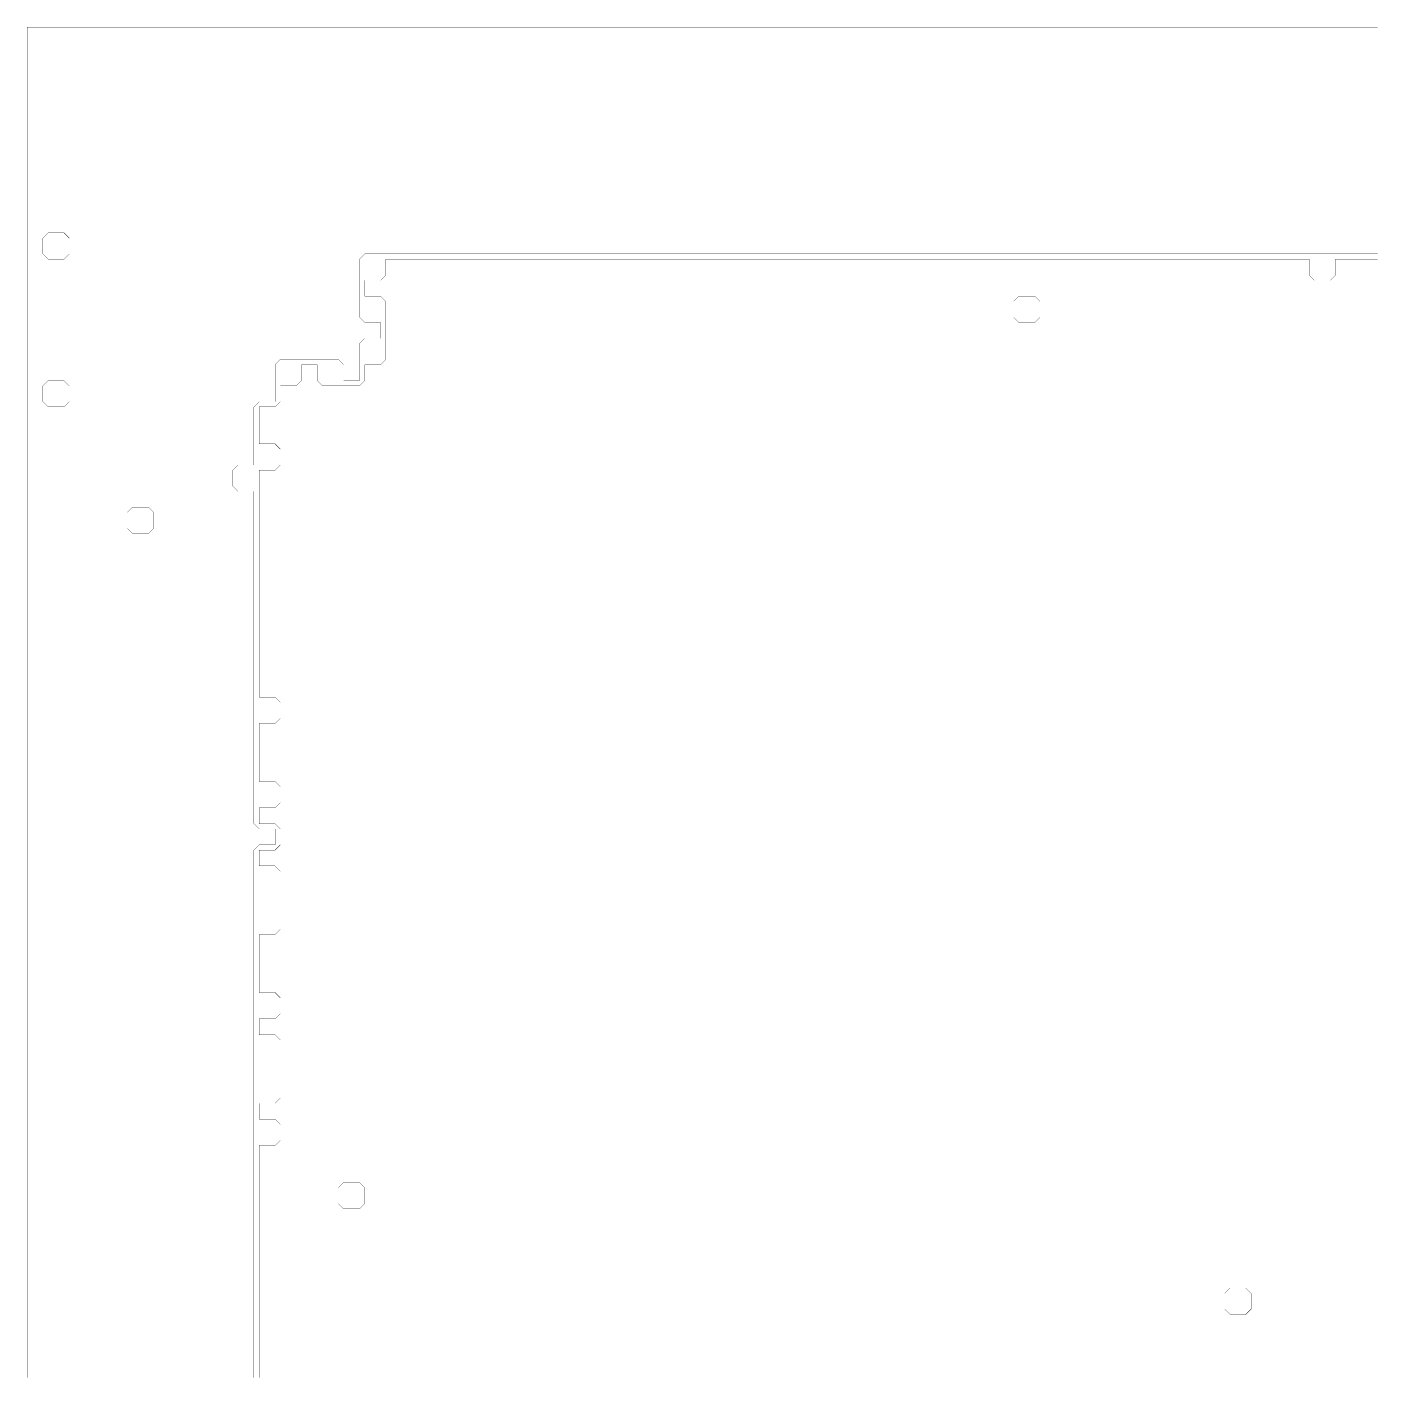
# Model space of a CAD drawing. Header units: metres. Extents: x 0 to 4990, y -4990 to 0.
# Drawn here: x 0 to 2495, y -2495 to 0 of the extents above; entities that cross this region are included whole.
import ezdxf

# ---------------------------------------------------------------- set-up
doc = ezdxf.new("R2010")
doc.units = ezdxf.units.M
doc.layers.add('conductor', color=1, linetype='Continuous')
doc.layers.add('substrate', color=5, linetype='Continuous')

msp = doc.modelspace()

# ---------------------------------------------------------------- linework, layer by layer
at = {"layer": 'conductor', "const_width": 0.5}
msp.add_lwpolyline([(2500, -429.6875), (2490.234375, -429.6875), (2480.46875, -429.6875), (2470.703125, -429.6875), (2460.9375, -429.6875), (2451.171875, -429.6875), (2441.40625, -429.6875), (2431.640625, -429.6875), (2421.875, -429.6875), (2421.875, -439.453125), (2421.875, -449.21875), (2421.875, -458.984375), (2412.109375, -468.75), (2402.34375, -468.75), (2392.578125, -468.75), (2382.8125, -468.75), (2373.046875, -458.984375), (2373.046875, -449.21875), (2373.046875, -439.453125), (2373.046875, -429.6875), (2363.28125, -429.6875), (2353.515625, -429.6875), (2343.75, -429.6875), (2333.984375, -429.6875), (2324.21875, -429.6875), (2314.453125, -429.6875), (2304.6875, -429.6875), (2294.921875, -429.6875), (2285.15625, -429.6875), (2275.390625, -429.6875), (2265.625, -429.6875), (2255.859375, -429.6875), (2246.09375, -429.6875), (2236.328125, -429.6875), (2226.5625, -429.6875), (2216.796875, -429.6875), (2207.03125, -429.6875), (2197.265625, -429.6875), (2187.5, -429.6875), (2177.734375, -429.6875), (2167.96875, -429.6875), (2158.203125, -429.6875), (2148.4375, -429.6875), (2138.671875, -429.6875), (2128.90625, -429.6875), (2119.140625, -429.6875), (2109.375, -429.6875), (2099.609375, -429.6875), (2089.84375, -429.6875), (2080.078125, -429.6875), (2070.3125, -429.6875), (2060.546875, -429.6875), (2050.78125, -429.6875), (2041.015625, -429.6875), (2031.25, -429.6875), (2021.484375, -429.6875), (2011.71875, -429.6875), (2001.953125, -429.6875), (1992.1875, -429.6875), (1982.421875, -429.6875), (1972.65625, -429.6875), (1962.890625, -429.6875), (1953.125, -429.6875), (1943.359375, -429.6875), (1933.59375, -429.6875), (1923.828125, -429.6875), (1914.0625, -429.6875), (1904.296875, -429.6875), (1894.53125, -429.6875), (1884.765625, -429.6875), (1875, -429.6875), (1865.234375, -429.6875), (1855.46875, -429.6875), (1845.703125, -429.6875), (1835.9375, -429.6875), (1826.171875, -429.6875), (1816.40625, -429.6875), (1806.640625, -429.6875), (1796.875, -429.6875), (1787.109375, -429.6875), (1777.34375, -429.6875), (1767.578125, -429.6875), (1757.8125, -429.6875), (1748.046875, -429.6875), (1738.28125, -429.6875), (1728.515625, -429.6875), (1718.75, -429.6875), (1708.984375, -429.6875), (1699.21875, -429.6875), (1689.453125, -429.6875), (1679.6875, -429.6875), (1669.921875, -429.6875), (1660.15625, -429.6875), (1650.390625, -429.6875), (1640.625, -429.6875), (1630.859375, -429.6875), (1621.09375, -429.6875), (1611.328125, -429.6875), (1601.5625, -429.6875), (1591.796875, -429.6875), (1582.03125, -429.6875), (1572.265625, -429.6875), (1562.5, -429.6875), (1552.734375, -429.6875), (1542.96875, -429.6875), (1533.203125, -429.6875), (1523.4375, -429.6875), (1513.671875, -429.6875), (1503.90625, -429.6875), (1494.140625, -429.6875), (1484.375, -429.6875), (1474.609375, -429.6875), (1464.84375, -429.6875), (1455.078125, -429.6875), (1445.3125, -429.6875), (1435.546875, -429.6875), (1425.78125, -429.6875), (1416.015625, -429.6875), (1406.25, -429.6875), (1396.484375, -429.6875), (1386.71875, -429.6875), (1376.953125, -429.6875), (1367.1875, -429.6875), (1357.421875, -429.6875), (1347.65625, -429.6875), (1337.890625, -429.6875), (1328.125, -429.6875), (1318.359375, -429.6875), (1308.59375, -429.6875), (1298.828125, -429.6875), (1289.0625, -429.6875), (1279.296875, -429.6875), (1269.53125, -429.6875), (1259.765625, -429.6875), (1250, -429.6875), (1240.234375, -429.6875), (1230.46875, -429.6875), (1220.703125, -429.6875), (1210.9375, -429.6875), (1201.171875, -429.6875), (1191.40625, -429.6875), (1181.640625, -429.6875), (1171.875, -429.6875), (1162.109375, -429.6875), (1152.34375, -429.6875), (1142.578125, -429.6875), (1132.8125, -429.6875), (1123.046875, -429.6875), (1113.28125, -429.6875), (1103.515625, -429.6875), (1093.75, -429.6875), (1083.984375, -429.6875), (1074.21875, -429.6875), (1064.453125, -429.6875), (1054.6875, -429.6875), (1044.921875, -429.6875), (1035.15625, -429.6875), (1025.390625, -429.6875), (1015.625, -429.6875), (1005.859375, -429.6875), (996.09375, -429.6875), (986.328125, -429.6875), (976.5625, -429.6875), (966.796875, -429.6875), (957.03125, -429.6875), (947.265625, -429.6875), (937.5, -429.6875), (927.734375, -429.6875), (917.96875, -429.6875), (908.203125, -429.6875), (898.4375, -429.6875), (888.671875, -429.6875), (878.90625, -429.6875), (869.140625, -429.6875), (859.375, -429.6875), (849.609375, -429.6875), (839.84375, -429.6875), (830.078125, -429.6875), (820.3125, -429.6875), (810.546875, -429.6875), (800.78125, -429.6875), (791.015625, -429.6875), (781.25, -429.6875), (771.484375, -429.6875), (761.71875, -429.6875), (751.953125, -429.6875), (742.1875, -429.6875), (732.421875, -429.6875), (722.65625, -429.6875), (712.890625, -429.6875), (703.125, -429.6875), (693.359375, -429.6875), (683.59375, -429.6875), (673.828125, -429.6875), (664.0625, -429.6875), (664.0625, -439.453125), (664.0625, -449.21875), (664.0625, -458.984375), (654.296875, -468.75), (644.53125, -468.75), (634.765625, -468.75), (625, -468.75), (625, -478.515625), (625, -488.28125), (625, -498.046875), (634.765625, -498.046875), (644.53125, -498.046875), (654.296875, -498.046875), (664.0625, -507.8125), (664.0625, -517.578125), (664.0625, -527.34375), (664.0625, -537.109375), (664.0625, -546.875), (664.0625, -556.640625), (664.0625, -566.40625), (664.0625, -576.171875), (664.0625, -585.9375), (664.0625, -595.703125), (664.0625, -605.46875), (664.0625, -615.234375), (654.296875, -625), (644.53125, -625), (634.765625, -625), (625, -625), (625, -634.765625), (625, -644.53125), (625, -654.296875), (615.234375, -664.0625), (605.46875, -664.0625), (595.703125, -664.0625), (585.9375, -664.0625), (576.171875, -664.0625), (566.40625, -664.0625), (556.640625, -664.0625), (546.875, -664.0625), (537.109375, -654.296875), (537.109375, -644.53125), (537.109375, -634.765625), (537.109375, -625), (527.34375, -625), (517.578125, -625), (507.8125, -625), (507.8125, -634.765625), (507.8125, -644.53125), (507.8125, -654.296875), (498.046875, -664.0625), (488.28125, -664.0625), (478.515625, -664.0625), (468.75, -664.0625), (468.75, -673.828125), (468.75, -683.59375), (468.75, -693.359375), (458.984375, -703.125), (449.21875, -703.125), (439.453125, -703.125), (429.6875, -703.125), (429.6875, -712.890625), (429.6875, -722.65625), (429.6875, -732.421875), (429.6875, -742.1875), (429.6875, -751.953125), (429.6875, -761.71875), (429.6875, -771.484375), (439.453125, -771.484375), (449.21875, -771.484375), (458.984375, -771.484375), (468.75, -781.25), (468.75, -791.015625), (468.75, -800.78125), (468.75, -810.546875), (458.984375, -820.3125), (449.21875, -820.3125), (439.453125, -820.3125), (429.6875, -820.3125), (429.6875, -830.078125), (429.6875, -839.84375), (429.6875, -849.609375), (429.6875, -859.375), (429.6875, -869.140625), (429.6875, -878.90625), (429.6875, -888.671875), (429.6875, -898.4375), (429.6875, -908.203125), (429.6875, -917.96875), (429.6875, -927.734375), (429.6875, -937.5), (429.6875, -947.265625), (429.6875, -957.03125), (429.6875, -966.796875), (429.6875, -976.5625), (429.6875, -986.328125), (429.6875, -996.09375), (429.6875, -1005.859375), (429.6875, -1015.625), (429.6875, -1025.390625), (429.6875, -1035.15625), (429.6875, -1044.921875), (429.6875, -1054.6875), (429.6875, -1064.453125), (429.6875, -1074.21875), (429.6875, -1083.984375), (429.6875, -1093.75), (429.6875, -1103.515625), (429.6875, -1113.28125), (429.6875, -1123.046875), (429.6875, -1132.8125), (429.6875, -1142.578125), (429.6875, -1152.34375), (429.6875, -1162.109375), (429.6875, -1171.875), (429.6875, -1181.640625), (429.6875, -1191.40625), (429.6875, -1201.171875), (429.6875, -1210.9375), (429.6875, -1220.703125), (429.6875, -1230.46875), (429.6875, -1240.234375), (439.453125, -1240.234375), (449.21875, -1240.234375), (458.984375, -1240.234375), (468.75, -1250), (468.75, -1259.765625), (468.75, -1269.53125), (468.75, -1279.296875), (458.984375, -1289.0625), (449.21875, -1289.0625), (439.453125, -1289.0625), (429.6875, -1289.0625), (429.6875, -1298.828125), (429.6875, -1308.59375), (429.6875, -1318.359375), (429.6875, -1328.125), (429.6875, -1337.890625), (429.6875, -1347.65625), (429.6875, -1357.421875), (429.6875, -1367.1875), (429.6875, -1376.953125), (429.6875, -1386.71875), (429.6875, -1396.484375), (439.453125, -1396.484375), (449.21875, -1396.484375), (458.984375, -1396.484375), (468.75, -1406.25), (468.75, -1416.015625), (468.75, -1425.78125), (468.75, -1435.546875), (458.984375, -1445.3125), (449.21875, -1445.3125), (439.453125, -1445.3125), (429.6875, -1445.3125), (429.6875, -1455.078125), (429.6875, -1464.84375), (429.6875, -1474.609375), (439.453125, -1474.609375), (449.21875, -1474.609375), (458.984375, -1474.609375), (468.75, -1484.375), (468.75, -1494.140625), (468.75, -1503.90625), (468.75, -1513.671875), (458.984375, -1523.4375), (449.21875, -1523.4375), (439.453125, -1523.4375), (429.6875, -1523.4375), (429.6875, -1533.203125), (429.6875, -1542.96875), (429.6875, -1552.734375), (439.453125, -1552.734375), (449.21875, -1552.734375), (458.984375, -1552.734375), (468.75, -1562.5), (468.75, -1572.265625), (468.75, -1582.03125), (468.75, -1591.796875), (468.75, -1601.5625), (468.75, -1611.328125), (468.75, -1621.09375), (468.75, -1630.859375), (468.75, -1640.625), (468.75, -1650.390625), (468.75, -1660.15625), (468.75, -1669.921875), (458.984375, -1679.6875), (449.21875, -1679.6875), (439.453125, -1679.6875), (429.6875, -1679.6875), (429.6875, -1689.453125), (429.6875, -1699.21875), (429.6875, -1708.984375), (429.6875, -1718.75), (429.6875, -1728.515625), (429.6875, -1738.28125), (429.6875, -1748.046875), (429.6875, -1757.8125), (429.6875, -1767.578125), (429.6875, -1777.34375), (429.6875, -1787.109375), (439.453125, -1787.109375), (449.21875, -1787.109375), (458.984375, -1787.109375), (468.75, -1796.875), (468.75, -1806.640625), (468.75, -1816.40625), (468.75, -1826.171875), (458.984375, -1835.9375), (449.21875, -1835.9375), (439.453125, -1835.9375), (429.6875, -1835.9375), (429.6875, -1845.703125), (429.6875, -1855.46875), (429.6875, -1865.234375), (439.453125, -1865.234375), (449.21875, -1865.234375), (458.984375, -1865.234375), (468.75, -1875), (468.75, -1884.765625), (468.75, -1894.53125), (468.75, -1904.296875), (468.75, -1914.0625), (468.75, -1923.828125), (468.75, -1933.59375), (468.75, -1943.359375), (468.75, -1953.125), (468.75, -1962.890625), (468.75, -1972.65625), (468.75, -1982.421875), (458.984375, -1992.1875), (449.21875, -1992.1875), (439.453125, -1992.1875), (429.6875, -1992.1875), (429.6875, -2001.953125), (429.6875, -2011.71875), (429.6875, -2021.484375), (439.453125, -2021.484375), (449.21875, -2021.484375), (458.984375, -2021.484375), (468.75, -2031.25), (468.75, -2041.015625), (468.75, -2050.78125), (468.75, -2060.546875), (458.984375, -2070.3125), (449.21875, -2070.3125), (439.453125, -2070.3125), (429.6875, -2070.3125), (429.6875, -2080.078125), (429.6875, -2089.84375), (429.6875, -2099.609375), (429.6875, -2109.375), (429.6875, -2119.140625), (429.6875, -2128.90625), (429.6875, -2138.671875), (429.6875, -2148.4375), (429.6875, -2158.203125), (429.6875, -2167.96875), (429.6875, -2177.734375), (429.6875, -2187.5), (429.6875, -2197.265625), (429.6875, -2207.03125), (429.6875, -2216.796875), (429.6875, -2226.5625), (429.6875, -2236.328125), (429.6875, -2246.09375), (429.6875, -2255.859375), (429.6875, -2265.625), (429.6875, -2275.390625), (429.6875, -2285.15625), (429.6875, -2294.921875), (429.6875, -2304.6875), (429.6875, -2314.453125), (429.6875, -2324.21875), (429.6875, -2333.984375), (429.6875, -2343.75), (429.6875, -2353.515625), (429.6875, -2363.28125), (429.6875, -2373.046875), (429.6875, -2382.8125), (429.6875, -2392.578125), (429.6875, -2402.34375), (429.6875, -2412.109375), (429.6875, -2421.875), (429.6875, -2431.640625), (429.6875, -2441.40625), (429.6875, -2451.171875), (429.6875, -2460.9375), (429.6875, -2470.703125), (429.6875, -2480.46875), (429.6875, -2490.234375), (429.6875, -2500)], dxfattribs=at)
for points in [[(1826.171875, -507.8125), (1835.9375, -498.046875), (1845.703125, -498.046875), (1855.46875, -498.046875), (1865.234375, -498.046875), (1875, -507.8125), (1875, -517.578125), (1875, -527.34375), (1875, -537.109375), (1865.234375, -546.875), (1855.46875, -546.875), (1845.703125, -546.875), (1835.9375, -546.875), (1826.171875, -537.109375), (1826.171875, -527.34375), (1826.171875, -517.578125)], [(576.171875, -2148.4375), (585.9375, -2138.671875), (595.703125, -2138.671875), (605.46875, -2138.671875), (615.234375, -2138.671875), (625, -2148.4375), (625, -2158.203125), (625, -2167.96875), (625, -2177.734375), (615.234375, -2187.5), (605.46875, -2187.5), (595.703125, -2187.5), (585.9375, -2187.5), (576.171875, -2177.734375), (576.171875, -2167.96875), (576.171875, -2158.203125)], [(2216.796875, -2343.75), (2226.5625, -2333.984375), (2236.328125, -2333.984375), (2246.09375, -2333.984375), (2255.859375, -2333.984375), (2265.625, -2343.75), (2265.625, -2353.515625), (2265.625, -2363.28125), (2265.625, -2373.046875), (2255.859375, -2382.8125), (2246.09375, -2382.8125), (2236.328125, -2382.8125), (2226.5625, -2382.8125), (2216.796875, -2373.046875), (2216.796875, -2363.28125), (2216.796875, -2353.515625)]]:
    msp.add_lwpolyline(points, close=True, dxfattribs=at)
at = {"layer": 'substrate', "const_width": 0.5}
for points in [[(2500, 0), (2490.234375, 0), (2480.46875, 0), (2470.703125, 0), (2460.9375, 0), (2451.171875, 0), (2441.40625, 0), (2431.640625, 0), (2421.875, 0), (2412.109375, 0), (2402.34375, 0), (2392.578125, 0), (2382.8125, 0), (2373.046875, 0), (2363.28125, 0), (2353.515625, 0), (2343.75, 0), (2333.984375, 0), (2324.21875, 0), (2314.453125, 0), (2304.6875, 0), (2294.921875, 0), (2285.15625, 0), (2275.390625, 0), (2265.625, 0), (2255.859375, 0), (2246.09375, 0), (2236.328125, 0), (2226.5625, 0), (2216.796875, 0), (2207.03125, 0), (2197.265625, 0), (2187.5, 0), (2177.734375, 0), (2167.96875, 0), (2158.203125, 0), (2148.4375, 0), (2138.671875, 0), (2128.90625, 0), (2119.140625, 0), (2109.375, 0), (2099.609375, 0), (2089.84375, 0), (2080.078125, 0), (2070.3125, 0), (2060.546875, 0), (2050.78125, 0), (2041.015625, 0), (2031.25, 0), (2021.484375, 0), (2011.71875, 0), (2001.953125, 0), (1992.1875, 0), (1982.421875, 0), (1972.65625, 0), (1962.890625, 0), (1953.125, 0), (1943.359375, 0), (1933.59375, 0), (1923.828125, 0), (1914.0625, 0), (1904.296875, 0), (1894.53125, 0), (1884.765625, 0), (1875, 0), (1865.234375, 0), (1855.46875, 0), (1845.703125, 0), (1835.9375, 0), (1826.171875, 0), (1816.40625, 0), (1806.640625, 0), (1796.875, 0), (1787.109375, 0), (1777.34375, 0), (1767.578125, 0), (1757.8125, 0), (1748.046875, 0), (1738.28125, 0), (1728.515625, 0), (1718.75, 0), (1708.984375, 0), (1699.21875, 0), (1689.453125, 0), (1679.6875, 0), (1669.921875, 0), (1660.15625, 0), (1650.390625, 0), (1640.625, 0), (1630.859375, 0), (1621.09375, 0), (1611.328125, 0), (1601.5625, 0), (1591.796875, 0), (1582.03125, 0), (1572.265625, 0), (1562.5, 0), (1552.734375, 0), (1542.96875, 0), (1533.203125, 0), (1523.4375, 0), (1513.671875, 0), (1503.90625, 0), (1494.140625, 0), (1484.375, 0), (1474.609375, 0), (1464.84375, 0), (1455.078125, 0), (1445.3125, 0), (1435.546875, 0), (1425.78125, 0), (1416.015625, 0), (1406.25, 0), (1396.484375, 0), (1386.71875, 0), (1376.953125, 0), (1367.1875, 0), (1357.421875, 0), (1347.65625, 0), (1337.890625, 0), (1328.125, 0), (1318.359375, 0), (1308.59375, 0), (1298.828125, 0), (1289.0625, 0), (1279.296875, 0), (1269.53125, 0), (1259.765625, 0), (1250, 0), (1240.234375, 0), (1230.46875, 0), (1220.703125, 0), (1210.9375, 0), (1201.171875, 0), (1191.40625, 0), (1181.640625, 0), (1171.875, 0), (1162.109375, 0), (1152.34375, 0), (1142.578125, 0), (1132.8125, 0), (1123.046875, 0), (1113.28125, 0), (1103.515625, 0), (1093.75, 0), (1083.984375, 0), (1074.21875, 0), (1064.453125, 0), (1054.6875, 0), (1044.921875, 0), (1035.15625, 0), (1025.390625, 0), (1015.625, 0), (1005.859375, 0), (996.09375, 0), (986.328125, 0), (976.5625, 0), (966.796875, 0), (957.03125, 0), (947.265625, 0), (937.5, 0), (927.734375, 0), (917.96875, 0), (908.203125, 0), (898.4375, 0), (888.671875, 0), (878.90625, 0), (869.140625, 0), (859.375, 0), (849.609375, 0), (839.84375, 0), (830.078125, 0), (820.3125, 0), (810.546875, 0), (800.78125, 0), (791.015625, 0), (781.25, 0), (771.484375, 0), (761.71875, 0), (751.953125, 0), (742.1875, 0), (732.421875, 0), (722.65625, 0), (712.890625, 0), (703.125, 0), (693.359375, 0), (683.59375, 0), (673.828125, 0), (664.0625, 0), (654.296875, 0), (644.53125, 0), (634.765625, 0), (625, 0), (615.234375, 0), (605.46875, 0), (595.703125, 0), (585.9375, 0), (576.171875, 0), (566.40625, 0), (556.640625, 0), (546.875, 0), (537.109375, 0), (527.34375, 0), (517.578125, 0), (507.8125, 0), (498.046875, 0), (488.28125, 0), (478.515625, 0), (468.75, 0), (458.984375, 0), (449.21875, 0), (439.453125, 0), (429.6875, 0), (419.921875, 0), (410.15625, 0), (400.390625, 0), (390.625, 0), (380.859375, 0), (371.09375, 0), (361.328125, 0), (351.5625, 0), (341.796875, 0), (332.03125, 0), (322.265625, 0), (312.5, 0), (302.734375, 0), (292.96875, 0), (283.203125, 0), (273.4375, 0), (263.671875, 0), (253.90625, 0), (244.140625, 0), (234.375, 0), (224.609375, 0), (214.84375, 0), (205.078125, 0), (195.3125, 0), (185.546875, 0), (175.78125, 0), (166.015625, 0), (156.25, 0), (146.484375, 0), (136.71875, 0), (126.953125, 0), (117.1875, 0), (107.421875, 0), (97.65625, 0), (87.890625, 0), (78.125, 0), (68.359375, 0), (58.59375, 0), (48.828125, 0), (39.0625, 0), (29.296875, 0), (19.53125, 0), (9.765625, 0), (0, 0), (0, -9.765625), (0, -19.53125), (0, -29.296875), (0, -39.0625), (0, -48.828125), (0, -58.59375), (0, -68.359375), (0, -78.125), (0, -87.890625), (0, -97.65625), (0, -107.421875), (0, -117.1875), (0, -126.953125), (0, -136.71875), (0, -146.484375), (0, -156.25), (0, -166.015625), (0, -175.78125), (0, -185.546875), (0, -195.3125), (0, -205.078125), (0, -214.84375), (0, -224.609375), (0, -234.375), (0, -244.140625), (0, -253.90625), (0, -263.671875), (0, -273.4375), (0, -283.203125), (0, -292.96875), (0, -302.734375), (0, -312.5), (0, -322.265625), (0, -332.03125), (0, -341.796875), (0, -351.5625), (0, -361.328125), (0, -371.09375), (0, -380.859375), (0, -390.625), (0, -400.390625), (0, -410.15625), (0, -419.921875), (0, -429.6875), (0, -439.453125), (0, -449.21875), (0, -458.984375), (0, -468.75), (0, -478.515625), (0, -488.28125), (0, -498.046875), (0, -507.8125), (0, -517.578125), (0, -527.34375), (0, -537.109375), (0, -546.875), (0, -556.640625), (0, -566.40625), (0, -576.171875), (0, -585.9375), (0, -595.703125), (0, -605.46875), (0, -615.234375), (0, -625), (0, -634.765625), (0, -644.53125), (0, -654.296875), (0, -664.0625), (0, -673.828125), (0, -683.59375), (0, -693.359375), (0, -703.125), (0, -712.890625), (0, -722.65625), (0, -732.421875), (0, -742.1875), (0, -751.953125), (0, -761.71875), (0, -771.484375), (0, -781.25), (0, -791.015625), (0, -800.78125), (0, -810.546875), (0, -820.3125), (0, -830.078125), (0, -839.84375), (0, -849.609375), (0, -859.375), (0, -869.140625), (0, -878.90625), (0, -888.671875), (0, -898.4375), (0, -908.203125), (0, -917.96875), (0, -927.734375), (0, -937.5), (0, -947.265625), (0, -957.03125), (0, -966.796875), (0, -976.5625), (0, -986.328125), (0, -996.09375), (0, -1005.859375), (0, -1015.625), (0, -1025.390625), (0, -1035.15625), (0, -1044.921875), (0, -1054.6875), (0, -1064.453125), (0, -1074.21875), (0, -1083.984375), (0, -1093.75), (0, -1103.515625), (0, -1113.28125), (0, -1123.046875), (0, -1132.8125), (0, -1142.578125), (0, -1152.34375), (0, -1162.109375), (0, -1171.875), (0, -1181.640625), (0, -1191.40625), (0, -1201.171875), (0, -1210.9375), (0, -1220.703125), (0, -1230.46875), (0, -1240.234375), (0, -1250), (0, -1259.765625), (0, -1269.53125), (0, -1279.296875), (0, -1289.0625), (0, -1298.828125), (0, -1308.59375), (0, -1318.359375), (0, -1328.125), (0, -1337.890625), (0, -1347.65625), (0, -1357.421875), (0, -1367.1875), (0, -1376.953125), (0, -1386.71875), (0, -1396.484375), (0, -1406.25), (0, -1416.015625), (0, -1425.78125), (0, -1435.546875), (0, -1445.3125), (0, -1455.078125), (0, -1464.84375), (0, -1474.609375), (0, -1484.375), (0, -1494.140625), (0, -1503.90625), (0, -1513.671875), (0, -1523.4375), (0, -1533.203125), (0, -1542.96875), (0, -1552.734375), (0, -1562.5), (0, -1572.265625), (0, -1582.03125), (0, -1591.796875), (0, -1601.5625), (0, -1611.328125), (0, -1621.09375), (0, -1630.859375), (0, -1640.625), (0, -1650.390625), (0, -1660.15625), (0, -1669.921875), (0, -1679.6875), (0, -1689.453125), (0, -1699.21875), (0, -1708.984375), (0, -1718.75), (0, -1728.515625), (0, -1738.28125), (0, -1748.046875), (0, -1757.8125), (0, -1767.578125), (0, -1777.34375), (0, -1787.109375), (0, -1796.875), (0, -1806.640625), (0, -1816.40625), (0, -1826.171875), (0, -1835.9375), (0, -1845.703125), (0, -1855.46875), (0, -1865.234375), (0, -1875), (0, -1884.765625), (0, -1894.53125), (0, -1904.296875), (0, -1914.0625), (0, -1923.828125), (0, -1933.59375), (0, -1943.359375), (0, -1953.125), (0, -1962.890625), (0, -1972.65625), (0, -1982.421875), (0, -1992.1875), (0, -2001.953125), (0, -2011.71875), (0, -2021.484375), (0, -2031.25), (0, -2041.015625), (0, -2050.78125), (0, -2060.546875), (0, -2070.3125), (0, -2080.078125), (0, -2089.84375), (0, -2099.609375), (0, -2109.375), (0, -2119.140625), (0, -2128.90625), (0, -2138.671875), (0, -2148.4375), (0, -2158.203125), (0, -2167.96875), (0, -2177.734375), (0, -2187.5), (0, -2197.265625), (0, -2207.03125), (0, -2216.796875), (0, -2226.5625), (0, -2236.328125), (0, -2246.09375), (0, -2255.859375), (0, -2265.625), (0, -2275.390625), (0, -2285.15625), (0, -2294.921875), (0, -2304.6875), (0, -2314.453125), (0, -2324.21875), (0, -2333.984375), (0, -2343.75), (0, -2353.515625), (0, -2363.28125), (0, -2373.046875), (0, -2382.8125), (0, -2392.578125), (0, -2402.34375), (0, -2412.109375), (0, -2421.875), (0, -2431.640625), (0, -2441.40625), (0, -2451.171875), (0, -2460.9375), (0, -2470.703125), (0, -2480.46875), (0, -2490.234375), (0, -2500)], [(419.921875, -2500), (419.921875, -2490.234375), (419.921875, -2480.46875), (419.921875, -2470.703125), (419.921875, -2460.9375), (419.921875, -2451.171875), (419.921875, -2441.40625), (419.921875, -2431.640625), (419.921875, -2421.875), (419.921875, -2412.109375), (419.921875, -2402.34375), (419.921875, -2392.578125), (419.921875, -2382.8125), (419.921875, -2373.046875), (419.921875, -2363.28125), (419.921875, -2353.515625), (419.921875, -2343.75), (419.921875, -2333.984375), (419.921875, -2324.21875), (419.921875, -2314.453125), (419.921875, -2304.6875), (419.921875, -2294.921875), (419.921875, -2285.15625), (419.921875, -2275.390625), (419.921875, -2265.625), (419.921875, -2255.859375), (419.921875, -2246.09375), (419.921875, -2236.328125), (419.921875, -2226.5625), (419.921875, -2216.796875), (419.921875, -2207.03125), (419.921875, -2197.265625), (419.921875, -2187.5), (419.921875, -2177.734375), (419.921875, -2167.96875), (419.921875, -2158.203125), (419.921875, -2148.4375), (419.921875, -2138.671875), (419.921875, -2128.90625), (419.921875, -2119.140625), (419.921875, -2109.375), (419.921875, -2099.609375), (419.921875, -2089.84375), (419.921875, -2080.078125), (419.921875, -2070.3125), (419.921875, -2060.546875), (419.921875, -2050.78125), (419.921875, -2041.015625), (419.921875, -2031.25), (419.921875, -2021.484375), (419.921875, -2011.71875), (419.921875, -2001.953125), (419.921875, -1992.1875), (419.921875, -1982.421875), (419.921875, -1972.65625), (419.921875, -1962.890625), (419.921875, -1953.125), (419.921875, -1943.359375), (419.921875, -1933.59375), (419.921875, -1923.828125), (419.921875, -1914.0625), (419.921875, -1904.296875), (419.921875, -1894.53125), (419.921875, -1884.765625), (419.921875, -1875), (419.921875, -1865.234375), (419.921875, -1855.46875), (419.921875, -1845.703125), (419.921875, -1835.9375), (419.921875, -1826.171875), (419.921875, -1816.40625), (419.921875, -1806.640625), (419.921875, -1796.875), (419.921875, -1787.109375), (419.921875, -1777.34375), (419.921875, -1767.578125), (419.921875, -1757.8125), (419.921875, -1748.046875), (419.921875, -1738.28125), (419.921875, -1728.515625), (419.921875, -1718.75), (419.921875, -1708.984375), (419.921875, -1699.21875), (419.921875, -1689.453125), (419.921875, -1679.6875), (419.921875, -1669.921875), (419.921875, -1660.15625), (419.921875, -1650.390625), (419.921875, -1640.625), (419.921875, -1630.859375), (419.921875, -1621.09375), (419.921875, -1611.328125), (419.921875, -1601.5625), (419.921875, -1591.796875), (419.921875, -1582.03125), (419.921875, -1572.265625), (419.921875, -1562.5), (419.921875, -1552.734375), (419.921875, -1542.96875), (419.921875, -1533.203125), (419.921875, -1523.4375), (429.6875, -1513.671875), (439.453125, -1513.671875), (449.21875, -1513.671875), (458.984375, -1513.671875), (458.984375, -1503.90625), (458.984375, -1494.140625), (458.984375, -1484.375), (449.21875, -1484.375), (439.453125, -1484.375), (429.6875, -1484.375), (419.921875, -1474.609375), (419.921875, -1464.84375), (419.921875, -1455.078125), (419.921875, -1445.3125), (419.921875, -1435.546875), (419.921875, -1425.78125), (419.921875, -1416.015625), (419.921875, -1406.25), (419.921875, -1396.484375), (419.921875, -1386.71875), (419.921875, -1376.953125), (419.921875, -1367.1875), (419.921875, -1357.421875), (419.921875, -1347.65625), (419.921875, -1337.890625), (419.921875, -1328.125), (419.921875, -1318.359375), (419.921875, -1308.59375), (419.921875, -1298.828125), (419.921875, -1289.0625), (419.921875, -1279.296875), (419.921875, -1269.53125), (419.921875, -1259.765625), (419.921875, -1250), (419.921875, -1240.234375), (419.921875, -1230.46875), (419.921875, -1220.703125), (419.921875, -1210.9375), (419.921875, -1201.171875), (419.921875, -1191.40625), (419.921875, -1181.640625), (419.921875, -1171.875), (419.921875, -1162.109375), (419.921875, -1152.34375), (419.921875, -1142.578125), (419.921875, -1132.8125), (419.921875, -1123.046875), (419.921875, -1113.28125), (419.921875, -1103.515625), (419.921875, -1093.75), (419.921875, -1083.984375), (419.921875, -1074.21875), (419.921875, -1064.453125), (419.921875, -1054.6875), (419.921875, -1044.921875), (419.921875, -1035.15625), (419.921875, -1025.390625), (419.921875, -1015.625), (419.921875, -1005.859375), (419.921875, -996.09375), (419.921875, -986.328125), (419.921875, -976.5625), (419.921875, -966.796875), (419.921875, -957.03125), (419.921875, -947.265625), (419.921875, -937.5), (419.921875, -927.734375), (419.921875, -917.96875), (419.921875, -908.203125), (419.921875, -898.4375), (419.921875, -888.671875), (419.921875, -878.90625), (419.921875, -869.140625), (419.921875, -859.375), (410.15625, -859.375), (400.390625, -859.375), (390.625, -859.375), (380.859375, -849.609375), (380.859375, -839.84375), (380.859375, -830.078125), (380.859375, -820.3125), (390.625, -810.546875), (400.390625, -810.546875), (410.15625, -810.546875), (419.921875, -810.546875), (419.921875, -800.78125), (419.921875, -791.015625), (419.921875, -781.25), (419.921875, -771.484375), (419.921875, -761.71875), (419.921875, -751.953125), (419.921875, -742.1875), (419.921875, -732.421875), (419.921875, -722.65625), (419.921875, -712.890625), (419.921875, -703.125), (429.6875, -693.359375), (439.453125, -693.359375), (449.21875, -693.359375), (458.984375, -693.359375), (458.984375, -683.59375), (458.984375, -673.828125), (458.984375, -664.0625), (458.984375, -654.296875), (458.984375, -644.53125), (458.984375, -634.765625), (458.984375, -625), (468.75, -615.234375), (478.515625, -615.234375), (488.28125, -615.234375), (498.046875, -615.234375), (507.8125, -615.234375), (517.578125, -615.234375), (527.34375, -615.234375), (537.109375, -615.234375), (546.875, -615.234375), (556.640625, -615.234375), (566.40625, -615.234375), (576.171875, -615.234375), (585.9375, -625), (585.9375, -634.765625), (585.9375, -644.53125), (585.9375, -654.296875), (595.703125, -654.296875), (605.46875, -654.296875), (615.234375, -654.296875), (615.234375, -644.53125), (615.234375, -634.765625), (615.234375, -625), (615.234375, -615.234375), (615.234375, -605.46875), (615.234375, -595.703125), (615.234375, -585.9375), (625, -576.171875), (634.765625, -576.171875), (644.53125, -576.171875), (654.296875, -576.171875), (654.296875, -566.40625), (654.296875, -556.640625), (654.296875, -546.875), (644.53125, -546.875), (634.765625, -546.875), (625, -546.875), (615.234375, -537.109375), (615.234375, -527.34375), (615.234375, -517.578125), (615.234375, -507.8125), (615.234375, -498.046875), (615.234375, -488.28125), (615.234375, -478.515625), (615.234375, -468.75), (615.234375, -458.984375), (615.234375, -449.21875), (615.234375, -439.453125), (615.234375, -429.6875), (625, -419.921875), (634.765625, -419.921875), (644.53125, -419.921875), (654.296875, -419.921875), (664.0625, -419.921875), (673.828125, -419.921875), (683.59375, -419.921875), (693.359375, -419.921875), (703.125, -419.921875), (712.890625, -419.921875), (722.65625, -419.921875), (732.421875, -419.921875), (742.1875, -419.921875), (751.953125, -419.921875), (761.71875, -419.921875), (771.484375, -419.921875), (781.25, -419.921875), (791.015625, -419.921875), (800.78125, -419.921875), (810.546875, -419.921875), (820.3125, -419.921875), (830.078125, -419.921875), (839.84375, -419.921875), (849.609375, -419.921875), (859.375, -419.921875), (869.140625, -419.921875), (878.90625, -419.921875), (888.671875, -419.921875), (898.4375, -419.921875), (908.203125, -419.921875), (917.96875, -419.921875), (927.734375, -419.921875), (937.5, -419.921875), (947.265625, -419.921875), (957.03125, -419.921875), (966.796875, -419.921875), (976.5625, -419.921875), (986.328125, -419.921875), (996.09375, -419.921875), (1005.859375, -419.921875), (1015.625, -419.921875), (1025.390625, -419.921875), (1035.15625, -419.921875), (1044.921875, -419.921875), (1054.6875, -419.921875), (1064.453125, -419.921875), (1074.21875, -419.921875), (1083.984375, -419.921875), (1093.75, -419.921875), (1103.515625, -419.921875), (1113.28125, -419.921875), (1123.046875, -419.921875), (1132.8125, -419.921875), (1142.578125, -419.921875), (1152.34375, -419.921875), (1162.109375, -419.921875), (1171.875, -419.921875), (1181.640625, -419.921875), (1191.40625, -419.921875), (1201.171875, -419.921875), (1210.9375, -419.921875), (1220.703125, -419.921875), (1230.46875, -419.921875), (1240.234375, -419.921875), (1250, -419.921875), (1259.765625, -419.921875), (1269.53125, -419.921875), (1279.296875, -419.921875), (1289.0625, -419.921875), (1298.828125, -419.921875), (1308.59375, -419.921875), (1318.359375, -419.921875), (1328.125, -419.921875), (1337.890625, -419.921875), (1347.65625, -419.921875), (1357.421875, -419.921875), (1367.1875, -419.921875), (1376.953125, -419.921875), (1386.71875, -419.921875), (1396.484375, -419.921875), (1406.25, -419.921875), (1416.015625, -419.921875), (1425.78125, -419.921875), (1435.546875, -419.921875), (1445.3125, -419.921875), (1455.078125, -419.921875), (1464.84375, -419.921875), (1474.609375, -419.921875), (1484.375, -419.921875), (1494.140625, -419.921875), (1503.90625, -419.921875), (1513.671875, -419.921875), (1523.4375, -419.921875), (1533.203125, -419.921875), (1542.96875, -419.921875), (1552.734375, -419.921875), (1562.5, -419.921875), (1572.265625, -419.921875), (1582.03125, -419.921875), (1591.796875, -419.921875), (1601.5625, -419.921875), (1611.328125, -419.921875), (1621.09375, -419.921875), (1630.859375, -419.921875), (1640.625, -419.921875), (1650.390625, -419.921875), (1660.15625, -419.921875), (1669.921875, -419.921875), (1679.6875, -419.921875), (1689.453125, -419.921875), (1699.21875, -419.921875), (1708.984375, -419.921875), (1718.75, -419.921875), (1728.515625, -419.921875), (1738.28125, -419.921875), (1748.046875, -419.921875), (1757.8125, -419.921875), (1767.578125, -419.921875), (1777.34375, -419.921875), (1787.109375, -419.921875), (1796.875, -419.921875), (1806.640625, -419.921875), (1816.40625, -419.921875), (1826.171875, -419.921875), (1835.9375, -419.921875), (1845.703125, -419.921875), (1855.46875, -419.921875), (1865.234375, -419.921875), (1875, -419.921875), (1884.765625, -419.921875), (1894.53125, -419.921875), (1904.296875, -419.921875), (1914.0625, -419.921875), (1923.828125, -419.921875), (1933.59375, -419.921875), (1943.359375, -419.921875), (1953.125, -419.921875), (1962.890625, -419.921875), (1972.65625, -419.921875), (1982.421875, -419.921875), (1992.1875, -419.921875), (2001.953125, -419.921875), (2011.71875, -419.921875), (2021.484375, -419.921875), (2031.25, -419.921875), (2041.015625, -419.921875), (2050.78125, -419.921875), (2060.546875, -419.921875), (2070.3125, -419.921875), (2080.078125, -419.921875), (2089.84375, -419.921875), (2099.609375, -419.921875), (2109.375, -419.921875), (2119.140625, -419.921875), (2128.90625, -419.921875), (2138.671875, -419.921875), (2148.4375, -419.921875), (2158.203125, -419.921875), (2167.96875, -419.921875), (2177.734375, -419.921875), (2187.5, -419.921875), (2197.265625, -419.921875), (2207.03125, -419.921875), (2216.796875, -419.921875), (2226.5625, -419.921875), (2236.328125, -419.921875), (2246.09375, -419.921875), (2255.859375, -419.921875), (2265.625, -419.921875), (2275.390625, -419.921875), (2285.15625, -419.921875), (2294.921875, -419.921875), (2304.6875, -419.921875), (2314.453125, -419.921875), (2324.21875, -419.921875), (2333.984375, -419.921875), (2343.75, -419.921875), (2353.515625, -419.921875), (2363.28125, -419.921875), (2373.046875, -419.921875), (2382.8125, -419.921875), (2392.578125, -419.921875), (2402.34375, -419.921875), (2412.109375, -419.921875), (2421.875, -419.921875), (2431.640625, -419.921875), (2441.40625, -419.921875), (2451.171875, -419.921875), (2460.9375, -419.921875), (2470.703125, -419.921875), (2480.46875, -419.921875), (2490.234375, -419.921875), (2500, -419.921875)]]:
    msp.add_lwpolyline(points, dxfattribs=at)
for points in [[(29.296875, -390.625), (39.0625, -380.859375), (48.828125, -380.859375), (58.59375, -380.859375), (68.359375, -380.859375), (78.125, -390.625), (78.125, -400.390625), (78.125, -410.15625), (78.125, -419.921875), (68.359375, -429.6875), (58.59375, -429.6875), (48.828125, -429.6875), (39.0625, -429.6875), (29.296875, -419.921875), (29.296875, -410.15625), (29.296875, -400.390625)], [(29.296875, -664.0625), (39.0625, -654.296875), (48.828125, -654.296875), (58.59375, -654.296875), (68.359375, -654.296875), (78.125, -664.0625), (78.125, -673.828125), (78.125, -683.59375), (78.125, -693.359375), (68.359375, -703.125), (58.59375, -703.125), (48.828125, -703.125), (39.0625, -703.125), (29.296875, -693.359375), (29.296875, -683.59375), (29.296875, -673.828125)], [(185.546875, -898.4375), (195.3125, -888.671875), (205.078125, -888.671875), (214.84375, -888.671875), (224.609375, -888.671875), (234.375, -898.4375), (234.375, -908.203125), (234.375, -917.96875), (234.375, -927.734375), (224.609375, -937.5), (214.84375, -937.5), (205.078125, -937.5), (195.3125, -937.5), (185.546875, -927.734375), (185.546875, -917.96875), (185.546875, -908.203125)]]:
    msp.add_lwpolyline(points, close=True, dxfattribs=at)

doc.saveas('drawing.dxf')
